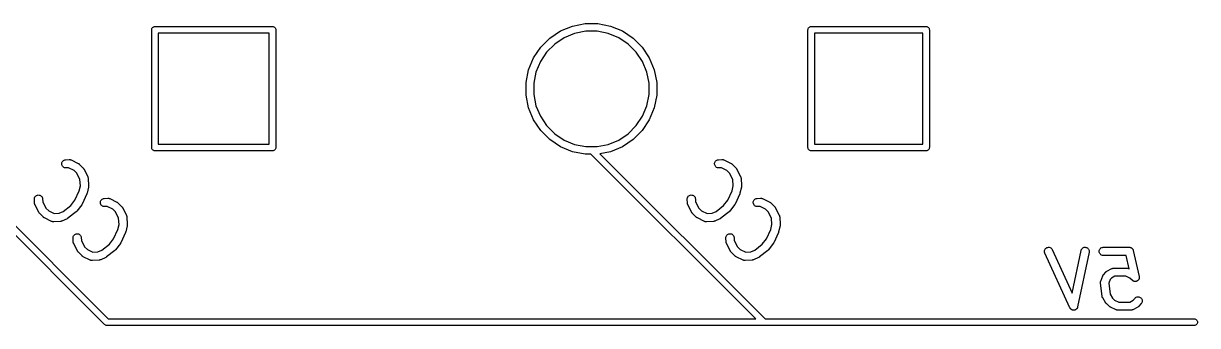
# Model space of a CAD drawing. Extents: x 123.5 to 170.1, y -121.6 to -90.
# Drawn here: x 148.65 to 170.11, y -97.25 to -91.74 of the extents above; entities that cross this region are included whole.
import ezdxf

# ---------------------------------------------------------------- set-up
doc = ezdxf.new("R2010")
doc.units = 0
doc.layers.add('BLACK', color=7, linetype='CONTINUOUS')

msp = doc.modelspace()

# ---------------------------------------------------------------- linework, layer by layer
at = {"layer": 'BLACK', "linetype": 'CONTINUOUS'}
for p, q in [((150.99, -91.85), (150.991, -91.8382)), ((150.99, -91.8529), (150.99, -91.85)), ((150.99, -93.997), (150.99, -91.8529)), ((150.991, -91.8382), (150.994, -91.8269)), ((150.994, -91.8269), (151, -91.8165)), ((151, -91.8165), (151.007, -91.8074)), ((151.007, -91.8074), (151.017, -91.7999)), ((151.017, -91.7999), (151.027, -91.7943)), ((151.027, -91.7943), (151.038, -91.7909)), ((151.038, -91.7909), (151.047, -91.79)), ((151.047, -91.79), (151.05, -91.7897)), ((151.05, -91.7897), (151.053, -91.79)), ((151.053, -91.79), (153.197, -91.79)), ((153.197, -91.79), (153.2, -91.7897)), ((153.2, -91.7897), (153.203, -91.79)), ((153.203, -91.79), (153.212, -91.7909)), ((153.212, -91.7909), (153.223, -91.7943)), ((153.223, -91.7943), (153.233, -91.7999)), ((153.233, -91.7999), (153.243, -91.8074)), ((153.243, -91.8074), (153.25, -91.8165)), ((153.25, -91.8165), (153.256, -91.8269)), ((153.256, -91.8269), (153.259, -91.8382)), ((153.259, -91.8382), (153.26, -91.85)), ((153.26, -91.85), (153.26, -91.8529)), ((153.26, -91.8529), (153.26, -93.9971)), ((158.27, -92.0016), (158.466, -91.8709)), ((158.466, -91.8709), (158.683, -91.781)), ((158.683, -91.781), (158.914, -91.7351)), ((158.927, -91.8744), (158.724, -91.9149)), ((158.914, -91.7351), (159.149, -91.7351)), ((159.135, -91.8744), (158.927, -91.8744)), ((159.339, -91.9149), (159.135, -91.8744)), ((159.149, -91.7351), (159.379, -91.781)), ((159.379, -91.781), (159.596, -91.8709)), ((159.596, -91.8709), (159.792, -92.0016)), ((162.99, -91.85), (162.991, -91.8382)), ((162.99, -91.8529), (162.99, -91.85)), ((162.99, -93.997), (162.99, -91.8529)), ((162.991, -91.8382), (162.994, -91.8269)), ((162.994, -91.8269), (163, -91.8165)), ((163, -91.8165), (163.007, -91.8074)), ((163.007, -91.8074), (163.017, -91.7999)), ((163.017, -91.7999), (163.027, -91.7943)), ((163.027, -91.7943), (163.038, -91.7909)), ((163.038, -91.7909), (163.047, -91.79)), ((163.047, -91.79), (163.05, -91.7897)), ((163.05, -91.7897), (163.053, -91.79)), ((163.053, -91.79), (165.147, -91.79)), ((165.147, -91.79), (165.15, -91.7897)), ((165.15, -91.7897), (165.153, -91.79)), ((165.153, -91.79), (165.162, -91.7909)), ((165.162, -91.7909), (165.173, -91.7943)), ((165.173, -91.7943), (165.183, -91.7999)), ((165.183, -91.7999), (165.193, -91.8074)), ((165.193, -91.8074), (165.2, -91.8165)), ((165.2, -91.8165), (165.206, -91.8269)), ((165.206, -91.8269), (165.209, -91.8382)), ((165.209, -91.8382), (165.21, -91.85)), ((165.21, -91.85), (165.21, -91.8529)), ((165.21, -91.8529), (165.21, -93.9971)), ((151.11, -91.91), (151.11, -93.94)), ((153.14, -91.91), (151.11, -91.91)), ((153.14, -93.94), (153.14, -91.91)), ((158.104, -92.1678), (158.27, -92.0016)), ((158.532, -91.9944), (158.359, -92.1098)), ((158.724, -91.9149), (158.532, -91.9944)), ((159.53, -91.9944), (159.339, -91.9149)), ((159.703, -92.1098), (159.53, -91.9944)), ((159.792, -92.0016), (159.958, -92.1678)), ((163.11, -91.91), (163.11, -93.94)), ((165.09, -91.91), (163.11, -91.91)), ((165.09, -93.94), (165.09, -91.91)), ((157.973, -92.3633), (158.104, -92.1678)), ((158.212, -92.2566), (158.097, -92.4293)), ((158.359, -92.1098), (158.212, -92.2566)), ((159.85, -92.2566), (159.703, -92.1098)), ((159.965, -92.4293), (159.85, -92.2566)), ((159.958, -92.1678), (160.089, -92.3633)), ((157.883, -92.5805), (157.973, -92.3633)), ((158.097, -92.4293), (158.017, -92.6211)), ((160.045, -92.6211), (159.965, -92.4293)), ((160.089, -92.3633), (160.179, -92.5805)), ((157.838, -92.8111), (157.883, -92.5805)), ((158.017, -92.6211), (157.977, -92.8248)), ((160.085, -92.8248), (160.045, -92.6211)), ((160.179, -92.5805), (160.225, -92.8111)), ((157.838, -93.0461), (157.838, -92.8111)), ((157.977, -92.8248), (157.977, -93.0324)), ((160.085, -93.0324), (160.085, -92.8248)), ((160.225, -92.8111), (160.225, -93.0461)), ((157.883, -93.2767), (157.838, -93.0461)), ((157.977, -93.0324), (158.017, -93.2361)), ((160.045, -93.2361), (160.085, -93.0324)), ((160.225, -93.0461), (160.179, -93.2767)), ((157.973, -93.4939), (157.883, -93.2767)), ((158.017, -93.2361), (158.097, -93.4279)), ((159.965, -93.4279), (160.045, -93.2361)), ((160.179, -93.2767), (160.089, -93.4939)), ((158.104, -93.6894), (157.973, -93.4939)), ((158.097, -93.4279), (158.212, -93.6006)), ((159.85, -93.6006), (159.965, -93.4279)), ((160.089, -93.4939), (159.958, -93.6894)), ((158.27, -93.8556), (158.104, -93.6894)), ((158.212, -93.6006), (158.359, -93.7474)), ((158.359, -93.7474), (158.532, -93.8628)), ((159.53, -93.8628), (159.703, -93.7474)), ((159.703, -93.7474), (159.85, -93.6006)), ((159.958, -93.6894), (159.792, -93.8556)), ((150.99, -94), (150.99, -93.997)), ((150.991, -94.0118), (150.99, -94)), ((150.994, -94.0231), (150.991, -94.0118)), ((151, -94.0335), (150.994, -94.0231)), ((151.11, -93.94), (153.14, -93.94)), ((153.256, -94.0231), (153.25, -94.0335)), ((153.259, -94.0118), (153.256, -94.0231)), ((153.26, -94), (153.259, -94.0118)), ((153.26, -93.9971), (153.26, -94)), ((158.466, -93.9863), (158.27, -93.8556)), ((158.683, -94.0762), (158.466, -93.9863)), ((158.532, -93.8628), (158.724, -93.9423)), ((158.724, -93.9423), (158.927, -93.9828)), ((158.927, -93.9828), (159.135, -93.9828)), ((159.135, -93.9828), (159.339, -93.9423)), ((159.339, -93.9423), (159.53, -93.8628)), ((159.596, -93.9863), (159.379, -94.0762)), ((159.792, -93.8556), (159.596, -93.9863)), ((162.99, -94), (162.99, -93.997)), ((162.991, -94.0118), (162.99, -94)), ((162.994, -94.0231), (162.991, -94.0118)), ((163, -94.0335), (162.994, -94.0231)), ((163.11, -93.94), (165.09, -93.94)), ((165.206, -94.0231), (165.2, -94.0335)), ((165.209, -94.0118), (165.206, -94.0231)), ((165.21, -94), (165.209, -94.0118)), ((165.21, -93.9971), (165.21, -94)), ((150.12, -97.2245), (147.02, -94.1218)), ((147.183, -94.115), (150.195, -97.1299)), ((149.364, -94.248), (149.375, -94.2381)), ((149.375, -94.2381), (149.387, -94.2303)), ((149.387, -94.2303), (149.401, -94.2252)), ((149.401, -94.2252), (149.415, -94.2228)), ((149.415, -94.2228), (149.479, -94.2186)), ((149.479, -94.2186), (149.48, -94.2185)), ((149.48, -94.2185), (149.484, -94.2187)), ((149.484, -94.2187), (149.488, -94.2186)), ((149.488, -94.2186), (149.491, -94.219)), ((149.491, -94.219), (149.494, -94.2192)), ((149.494, -94.2192), (149.498, -94.2202)), ((149.498, -94.2202), (149.502, -94.2208)), ((149.502, -94.2208), (149.505, -94.2219)), ((149.505, -94.2219), (149.508, -94.2227)), ((149.508, -94.2227), (149.512, -94.2245)), ((149.512, -94.2245), (149.516, -94.2259)), ((149.516, -94.2259), (149.647, -94.289)), ((151.007, -94.0426), (151, -94.0335)), ((151.017, -94.0501), (151.007, -94.0426)), ((151.027, -94.0557), (151.017, -94.0501)), ((151.038, -94.0591), (151.027, -94.0557)), ((151.047, -94.06), (151.038, -94.0591)), ((151.05, -94.0603), (151.047, -94.06)), ((151.047, -94.06), (151.047, -94.06)), ((151.053, -94.06), (151.05, -94.0603)), ((153.197, -94.06), (151.053, -94.06)), ((153.2, -94.0603), (153.197, -94.06)), ((153.203, -94.06), (153.2, -94.0603)), ((153.212, -94.0591), (153.203, -94.06)), ((153.203, -94.06), (153.203, -94.06)), ((153.223, -94.0557), (153.212, -94.0591)), ((153.233, -94.0501), (153.223, -94.0557)), ((153.243, -94.0426), (153.233, -94.0501)), ((153.25, -94.0335), (153.243, -94.0426)), ((158.914, -94.1221), (158.683, -94.0762)), ((159.021, -94.1221), (158.914, -94.1221)), ((162.035, -97.1299), (159.021, -94.1221)), ((159.379, -94.0762), (159.183, -94.1152)), ((159.183, -94.1152), (162.205, -97.1299)), ((161.302, -94.248), (161.313, -94.2381)), ((161.313, -94.2381), (161.325, -94.2303)), ((161.325, -94.2303), (161.339, -94.2252)), ((161.339, -94.2252), (161.353, -94.2228)), ((161.353, -94.2228), (161.417, -94.2186)), ((161.417, -94.2186), (161.418, -94.2185)), ((161.418, -94.2185), (161.422, -94.2187)), ((161.422, -94.2187), (161.426, -94.2186)), ((161.426, -94.2186), (161.429, -94.219)), ((161.429, -94.219), (161.432, -94.2192)), ((161.432, -94.2192), (161.436, -94.2202)), ((161.436, -94.2202), (161.44, -94.2208)), ((161.44, -94.2208), (161.443, -94.2219)), ((161.443, -94.2219), (161.446, -94.2227)), ((161.446, -94.2227), (161.45, -94.2245)), ((161.45, -94.2245), (161.454, -94.2259)), ((161.454, -94.2259), (161.585, -94.289)), ((163.007, -94.0426), (163, -94.0335)), ((163.017, -94.0501), (163.007, -94.0426)), ((163.027, -94.0557), (163.017, -94.0501)), ((163.038, -94.0591), (163.027, -94.0557)), ((163.047, -94.06), (163.038, -94.0591)), ((163.05, -94.0603), (163.047, -94.06)), ((163.047, -94.06), (163.047, -94.06)), ((163.053, -94.06), (163.05, -94.0603)), ((165.147, -94.06), (163.053, -94.06)), ((165.15, -94.0603), (165.147, -94.06)), ((165.153, -94.06), (165.15, -94.0603)), ((165.162, -94.0591), (165.153, -94.06)), ((165.153, -94.06), (165.153, -94.06)), ((165.173, -94.0557), (165.162, -94.0591)), ((165.183, -94.0501), (165.173, -94.0557)), ((165.193, -94.0426), (165.183, -94.0501)), ((165.2, -94.0335), (165.193, -94.0426)), ((149.346, -94.2875), (149.349, -94.2732)), ((149.346, -94.3021), (149.346, -94.2875)), ((149.348, -94.3166), (149.346, -94.3021)), ((149.353, -94.3303), (149.348, -94.3166)), ((149.349, -94.2732), (149.356, -94.2599)), ((149.361, -94.3428), (149.353, -94.3303)), ((149.356, -94.2599), (149.364, -94.248)), ((149.37, -94.3536), (149.361, -94.3428)), ((149.382, -94.3622), (149.37, -94.3536)), ((149.395, -94.3684), (149.382, -94.3622)), ((149.41, -94.3719), (149.395, -94.3684)), ((149.424, -94.3725), (149.41, -94.3719)), ((149.425, -94.3725), (149.424, -94.3725)), ((149.469, -94.3696), (149.425, -94.3725)), ((149.57, -94.4185), (149.469, -94.3696)), ((149.62, -94.4687), (149.57, -94.4185)), ((149.647, -94.289), (149.648, -94.2895)), ((149.648, -94.2895), (149.652, -94.292)), ((149.652, -94.292), (149.656, -94.2942)), ((149.656, -94.2942), (149.658, -94.2959)), ((149.658, -94.2959), (149.66, -94.2973)), ((149.66, -94.2973), (149.663, -94.3005)), ((149.663, -94.3005), (149.667, -94.3035)), ((149.667, -94.3035), (149.734, -94.3709)), ((149.734, -94.3709), (149.735, -94.3716)), ((149.735, -94.3716), (149.737, -94.3745)), ((149.737, -94.3745), (149.74, -94.3773)), ((149.74, -94.3773), (149.742, -94.3803)), ((149.742, -94.3803), (149.744, -94.383)), ((149.744, -94.383), (149.746, -94.3864)), ((149.746, -94.3864), (149.748, -94.3895)), ((149.748, -94.3895), (149.82, -94.5284)), ((161.284, -94.2875), (161.287, -94.2732)), ((161.284, -94.3021), (161.284, -94.2875)), ((161.286, -94.3166), (161.284, -94.3021)), ((161.291, -94.3303), (161.286, -94.3166)), ((161.287, -94.2732), (161.294, -94.2599)), ((161.299, -94.3428), (161.291, -94.3303)), ((161.294, -94.2599), (161.302, -94.248)), ((161.308, -94.3536), (161.299, -94.3428)), ((161.32, -94.3622), (161.308, -94.3536)), ((161.333, -94.3684), (161.32, -94.3622)), ((161.348, -94.3719), (161.333, -94.3684)), ((161.362, -94.3725), (161.348, -94.3719)), ((161.363, -94.3725), (161.362, -94.3725)), ((161.407, -94.3696), (161.363, -94.3725)), ((161.508, -94.4185), (161.407, -94.3696)), ((161.558, -94.4687), (161.508, -94.4185)), ((161.585, -94.289), (161.586, -94.2895)), ((161.586, -94.2895), (161.59, -94.292)), ((161.59, -94.292), (161.594, -94.2942)), ((161.594, -94.2942), (161.596, -94.2959)), ((161.596, -94.2959), (161.598, -94.2973)), ((161.598, -94.2973), (161.601, -94.3005)), ((161.601, -94.3005), (161.605, -94.3035)), ((161.605, -94.3035), (161.672, -94.3709)), ((161.672, -94.3709), (161.673, -94.3716)), ((161.673, -94.3716), (161.675, -94.3745)), ((161.675, -94.3745), (161.678, -94.3773)), ((161.678, -94.3773), (161.68, -94.3803)), ((161.68, -94.3803), (161.682, -94.383)), ((161.682, -94.383), (161.684, -94.3864)), ((161.684, -94.3864), (161.686, -94.3895)), ((161.686, -94.3895), (161.758, -94.5284)), ((149.679, -94.583), (149.62, -94.4687)), ((149.686, -94.6995), (149.679, -94.583)), ((149.82, -94.5284), (149.82, -94.5294)), ((149.82, -94.5294), (149.82, -94.5298)), ((149.82, -94.5298), (149.82, -94.5302)), ((149.82, -94.5302), (149.823, -94.5367)), ((149.823, -94.5367), (149.825, -94.5431)), ((149.825, -94.5431), (149.825, -94.5435)), ((149.825, -94.5435), (149.825, -94.5439)), ((149.825, -94.5439), (149.827, -94.5508)), ((149.827, -94.5508), (149.828, -94.5575)), ((149.828, -94.5575), (149.828, -94.5579)), ((149.828, -94.5579), (149.828, -94.5584)), ((149.828, -94.5584), (149.836, -94.7015)), ((161.617, -94.583), (161.558, -94.4687)), ((161.624, -94.6995), (161.617, -94.583)), ((161.758, -94.5284), (161.758, -94.5294)), ((161.758, -94.5294), (161.758, -94.5298)), ((161.758, -94.5298), (161.758, -94.5302)), ((161.758, -94.5302), (161.761, -94.5367)), ((161.761, -94.5367), (161.763, -94.5431)), ((161.763, -94.5431), (161.763, -94.5435)), ((161.763, -94.5435), (161.763, -94.5439)), ((161.763, -94.5439), (161.765, -94.5508)), ((161.765, -94.5508), (161.766, -94.5575)), ((161.766, -94.5575), (161.766, -94.5579)), ((161.766, -94.5579), (161.766, -94.5584)), ((161.766, -94.5584), (161.774, -94.7015)), ((148.864, -94.8912), (148.875, -94.8814)), ((148.875, -94.8814), (148.887, -94.8738)), ((148.887, -94.8738), (148.901, -94.8689)), ((148.901, -94.8689), (148.916, -94.8667)), ((148.916, -94.8667), (148.93, -94.8674)), ((148.93, -94.8674), (148.944, -94.8709)), ((148.944, -94.8709), (148.958, -94.8771)), ((148.958, -94.8771), (148.97, -94.8857)), ((149.587, -94.9614), (149.665, -94.7911)), ((149.665, -94.7911), (149.686, -94.6995)), ((149.804, -94.8464), (149.72, -95.0316)), ((149.807, -94.8398), (149.804, -94.8464)), ((149.809, -94.8332), (149.807, -94.8398)), ((149.834, -94.7228), (149.809, -94.8322)), ((149.809, -94.8322), (149.809, -94.8325)), ((149.809, -94.8325), (149.809, -94.8325)), ((149.809, -94.8325), (149.809, -94.8325)), ((149.809, -94.8325), (149.809, -94.8332)), ((149.835, -94.7199), (149.834, -94.7228)), ((149.836, -94.7127), (149.835, -94.7172)), ((149.835, -94.7172), (149.835, -94.7199)), ((149.836, -94.7015), (149.836, -94.7025)), ((149.836, -94.7025), (149.836, -94.7054)), ((149.836, -94.7054), (149.836, -94.7082)), ((149.836, -94.7082), (149.836, -94.7127)), ((160.802, -94.8912), (160.813, -94.8814)), ((160.813, -94.8814), (160.825, -94.8738)), ((160.825, -94.8738), (160.839, -94.8689)), ((160.839, -94.8689), (160.854, -94.8667)), ((160.854, -94.8667), (160.868, -94.8674)), ((160.868, -94.8674), (160.882, -94.8709)), ((160.882, -94.8709), (160.896, -94.8771)), ((160.896, -94.8771), (160.908, -94.8857)), ((161.525, -94.9614), (161.603, -94.7911)), ((161.603, -94.7911), (161.624, -94.6995)), ((161.742, -94.8464), (161.658, -95.0316)), ((161.745, -94.8398), (161.742, -94.8464)), ((161.747, -94.8332), (161.745, -94.8398)), ((161.772, -94.7228), (161.747, -94.8322)), ((161.747, -94.8322), (161.747, -94.8325)), ((161.747, -94.8325), (161.747, -94.8325)), ((161.747, -94.8325), (161.747, -94.8325)), ((161.747, -94.8325), (161.747, -94.8332)), ((161.773, -94.7199), (161.772, -94.7228)), ((161.774, -94.7127), (161.773, -94.7172)), ((161.773, -94.7172), (161.773, -94.7199)), ((161.774, -94.7015), (161.774, -94.7025)), ((161.774, -94.7025), (161.774, -94.7054)), ((161.774, -94.7054), (161.774, -94.7082)), ((161.774, -94.7082), (161.774, -94.7127)), ((148.845, -94.9303), (148.849, -94.9162)), ((148.845, -94.945), (148.845, -94.9303)), ((148.845, -94.946), (148.845, -94.945)), ((148.849, -95.0176), (148.845, -94.946)), ((148.849, -94.9162), (148.855, -94.9029)), ((148.849, -95.018), (148.849, -95.0176)), ((148.849, -95.0185), (148.849, -95.018)), ((148.85, -95.0252), (148.849, -95.0185)), ((148.851, -95.032), (148.85, -95.0252)), ((148.851, -95.0324), (148.851, -95.032)), ((148.851, -95.0329), (148.851, -95.0324)), ((148.854, -95.0393), (148.851, -95.0329)), ((148.856, -95.0458), (148.854, -95.0393)), ((148.855, -94.9029), (148.864, -94.8912)), ((148.856, -95.0461), (148.856, -95.0458)), ((148.857, -95.0466), (148.856, -95.0461)), ((148.857, -95.0475), (148.857, -95.0466)), ((148.929, -95.1864), (148.857, -95.0475)), ((148.97, -94.8857), (148.979, -94.8965)), ((148.979, -94.8965), (148.987, -94.909)), ((148.987, -94.909), (148.992, -94.9227)), ((148.992, -94.9227), (148.994, -94.9372)), ((148.994, -94.9372), (148.998, -94.9929)), ((148.998, -94.9929), (149.057, -95.1073)), ((149.373, -95.1674), (149.51, -95.0607)), ((149.51, -95.0607), (149.587, -94.9614)), ((149.711, -95.0466), (149.623, -95.1602)), ((149.712, -95.0458), (149.711, -95.0466)), ((149.715, -95.0396), (149.712, -95.0451)), ((149.712, -95.0451), (149.712, -95.0458)), ((149.719, -95.0342), (149.715, -95.0396)), ((149.72, -95.0325), (149.719, -95.0333)), ((149.719, -95.0333), (149.719, -95.0342)), ((149.72, -95.0316), (149.72, -95.0325)), ((150.053, -94.9946), (150.057, -94.9803)), ((150.053, -95.0092), (150.053, -94.9946)), ((150.055, -95.0237), (150.053, -95.0092)), ((150.06, -95.0374), (150.055, -95.0237)), ((150.057, -94.9803), (150.063, -94.967)), ((150.068, -95.0499), (150.06, -95.0374)), ((150.063, -94.967), (150.071, -94.9551)), ((150.078, -95.0607), (150.068, -95.0499)), ((150.071, -94.9551), (150.082, -94.9452)), ((150.089, -95.0693), (150.078, -95.0607)), ((150.082, -94.9452), (150.094, -94.9374)), ((150.103, -95.0755), (150.089, -95.0693)), ((150.094, -94.9374), (150.108, -94.9323)), ((150.117, -95.079), (150.103, -95.0755)), ((150.108, -94.9323), (150.123, -94.9299)), ((150.131, -95.0796), (150.117, -95.079)), ((150.123, -94.9299), (150.186, -94.9257)), ((150.132, -95.0796), (150.131, -95.0796)), ((150.176, -95.0767), (150.132, -95.0796)), ((150.277, -95.1257), (150.176, -95.0767)), ((150.186, -94.9257), (150.187, -94.9256)), ((150.187, -94.9256), (150.191, -94.9258)), ((150.191, -94.9258), (150.195, -94.9257)), ((150.195, -94.9257), (150.198, -94.9261)), ((150.198, -94.9261), (150.201, -94.9263)), ((150.201, -94.9263), (150.205, -94.9273)), ((150.205, -94.9273), (150.21, -94.928)), ((150.21, -94.928), (150.212, -94.929)), ((150.212, -94.929), (150.216, -94.9298)), ((150.216, -94.9298), (150.219, -94.9316)), ((150.219, -94.9316), (150.223, -94.933)), ((150.223, -94.933), (150.354, -94.9961)), ((150.354, -94.9961), (150.355, -94.9966)), ((150.355, -94.9966), (150.359, -94.9991)), ((150.359, -94.9991), (150.363, -95.0013)), ((150.363, -95.0013), (150.365, -95.003)), ((150.365, -95.003), (150.367, -95.0044)), ((150.367, -95.0044), (150.371, -95.0076)), ((150.371, -95.0076), (150.374, -95.0106)), ((150.374, -95.0106), (150.441, -95.078)), ((150.441, -95.078), (150.442, -95.0787)), ((150.442, -95.0787), (150.445, -95.0817)), ((150.445, -95.0817), (150.447, -95.0844)), ((150.447, -95.0844), (150.449, -95.0874)), ((150.449, -95.0874), (150.451, -95.0902)), ((150.451, -95.0902), (150.453, -95.0935)), ((150.453, -95.0935), (150.455, -95.0967)), ((150.455, -95.0967), (150.527, -95.2356)), ((160.783, -94.9303), (160.787, -94.9162)), ((160.783, -94.945), (160.783, -94.9303)), ((160.783, -94.946), (160.783, -94.945)), ((160.787, -95.0176), (160.783, -94.946)), ((160.787, -94.9162), (160.793, -94.9029)), ((160.787, -95.018), (160.787, -95.0176)), ((160.787, -95.0185), (160.787, -95.018)), ((160.788, -95.0252), (160.787, -95.0185)), ((160.789, -95.032), (160.788, -95.0252)), ((160.789, -95.0324), (160.789, -95.032)), ((160.789, -95.0329), (160.789, -95.0324)), ((160.792, -95.0393), (160.789, -95.0329)), ((160.794, -95.0458), (160.792, -95.0393)), ((160.793, -94.9029), (160.802, -94.8912)), ((160.794, -95.0461), (160.794, -95.0458)), ((160.795, -95.0466), (160.794, -95.0461)), ((160.795, -95.0475), (160.795, -95.0466)), ((160.867, -95.1864), (160.795, -95.0475)), ((160.908, -94.8857), (160.917, -94.8965)), ((160.917, -94.8965), (160.925, -94.909)), ((160.925, -94.909), (160.93, -94.9227)), ((160.93, -94.9227), (160.932, -94.9372)), ((160.932, -94.9372), (160.936, -94.9929)), ((160.936, -94.9929), (160.995, -95.1073)), ((161.311, -95.1674), (161.448, -95.0607)), ((161.448, -95.0607), (161.525, -94.9614)), ((161.649, -95.0466), (161.561, -95.1602)), ((161.65, -95.0458), (161.649, -95.0466)), ((161.653, -95.0396), (161.65, -95.0451)), ((161.65, -95.0451), (161.65, -95.0458)), ((161.657, -95.0342), (161.653, -95.0396)), ((161.658, -95.0325), (161.657, -95.0333)), ((161.657, -95.0333), (161.657, -95.0342)), ((161.658, -95.0316), (161.658, -95.0325)), ((161.991, -94.9946), (161.995, -94.9803)), ((161.991, -95.0092), (161.991, -94.9946)), ((161.993, -95.0237), (161.991, -95.0092)), ((161.998, -95.0374), (161.993, -95.0237)), ((161.995, -94.9803), (162.001, -94.967)), ((162.006, -95.0499), (161.998, -95.0374)), ((162.001, -94.967), (162.009, -94.9551)), ((162.016, -95.0607), (162.006, -95.0499)), ((162.009, -94.9551), (162.02, -94.9452)), ((162.027, -95.0693), (162.016, -95.0607)), ((162.02, -94.9452), (162.032, -94.9374)), ((162.041, -95.0755), (162.027, -95.0693)), ((162.032, -94.9374), (162.046, -94.9323)), ((162.055, -95.079), (162.041, -95.0755)), ((162.046, -94.9323), (162.061, -94.9299)), ((162.069, -95.0796), (162.055, -95.079)), ((162.061, -94.9299), (162.124, -94.9257)), ((162.07, -95.0796), (162.069, -95.0796)), ((162.114, -95.0767), (162.07, -95.0796)), ((162.215, -95.1257), (162.114, -95.0767)), ((162.124, -94.9257), (162.125, -94.9256)), ((162.125, -94.9256), (162.129, -94.9258)), ((162.129, -94.9258), (162.133, -94.9257)), ((162.133, -94.9257), (162.136, -94.9261)), ((162.136, -94.9261), (162.139, -94.9263)), ((162.139, -94.9263), (162.143, -94.9273)), ((162.143, -94.9273), (162.148, -94.928)), ((162.148, -94.928), (162.15, -94.929)), ((162.15, -94.929), (162.154, -94.9298)), ((162.154, -94.9298), (162.157, -94.9316)), ((162.157, -94.9316), (162.161, -94.933)), ((162.161, -94.933), (162.292, -94.9961)), ((162.292, -94.9961), (162.293, -94.9966)), ((162.293, -94.9966), (162.297, -94.9991)), ((162.297, -94.9991), (162.301, -95.0013)), ((162.301, -95.0013), (162.303, -95.003)), ((162.303, -95.003), (162.305, -95.0044)), ((162.305, -95.0044), (162.309, -95.0076)), ((162.309, -95.0076), (162.312, -95.0106)), ((162.312, -95.0106), (162.379, -95.078)), ((162.379, -95.078), (162.38, -95.0787)), ((162.38, -95.0787), (162.383, -95.0817)), ((162.383, -95.0817), (162.385, -95.0844)), ((162.385, -95.0844), (162.387, -95.0874)), ((162.387, -95.0874), (162.389, -95.0902)), ((162.389, -95.0902), (162.391, -95.0935)), ((162.391, -95.0935), (162.393, -95.0967)), ((162.393, -95.0967), (162.465, -95.2356)), ((148.931, -95.1896), (148.929, -95.1864)), ((148.932, -95.1929), (148.931, -95.1896)), ((148.935, -95.1957), (148.932, -95.1929)), ((148.937, -95.1987), (148.935, -95.1957)), ((148.939, -95.2014), (148.937, -95.1987)), ((148.942, -95.2043), (148.939, -95.2014)), ((148.942, -95.2051), (148.942, -95.2043)), ((149.01, -95.2724), (148.942, -95.2051)), ((149.013, -95.2754), (149.01, -95.2724)), ((149.017, -95.2786), (149.013, -95.2754)), ((149.019, -95.28), (149.017, -95.2786)), ((149.021, -95.2817), (149.019, -95.28)), ((149.025, -95.2839), (149.021, -95.2817)), ((149.029, -95.2864), (149.025, -95.2839)), ((149.03, -95.2869), (149.029, -95.2864)), ((149.16, -95.35), (149.03, -95.2869)), ((149.057, -95.1073), (149.107, -95.1574)), ((149.107, -95.1574), (149.208, -95.2064)), ((149.208, -95.2064), (149.301, -95.2002)), ((149.301, -95.2002), (149.373, -95.1674)), ((149.443, -95.3003), (149.35, -95.3424)), ((149.444, -95.2998), (149.443, -95.3003)), ((149.445, -95.2995), (149.444, -95.2998)), ((149.45, -95.2962), (149.445, -95.2995)), ((149.456, -95.293), (149.45, -95.2962)), ((149.457, -95.2919), (149.456, -95.2923)), ((149.456, -95.2923), (149.456, -95.293)), ((149.458, -95.2912), (149.457, -95.2919)), ((149.61, -95.1734), (149.458, -95.2912)), ((149.611, -95.1724), (149.61, -95.1734)), ((149.612, -95.1715), (149.611, -95.1724)), ((149.616, -95.1673), (149.612, -95.1715)), ((149.62, -95.1633), (149.616, -95.1673)), ((149.621, -95.1621), (149.62, -95.1633)), ((149.622, -95.161), (149.621, -95.1621)), ((149.623, -95.1602), (149.622, -95.161)), ((150.327, -95.1758), (150.277, -95.1257)), ((150.386, -95.2901), (150.327, -95.1758)), ((150.393, -95.4066), (150.386, -95.2901)), ((150.527, -95.2356), (150.527, -95.2365)), ((150.527, -95.2365), (150.527, -95.2369)), ((150.527, -95.2369), (150.528, -95.2373)), ((150.528, -95.2373), (150.53, -95.2438)), ((150.53, -95.2438), (150.532, -95.2502)), ((150.532, -95.2502), (150.532, -95.2506)), ((150.532, -95.2506), (150.533, -95.251)), ((150.533, -95.251), (150.534, -95.2579)), ((150.534, -95.2579), (150.535, -95.2646)), ((150.535, -95.2646), (150.535, -95.265)), ((150.535, -95.265), (150.535, -95.2655)), ((150.535, -95.2655), (150.543, -95.4086)), ((160.869, -95.1896), (160.867, -95.1864)), ((160.87, -95.1929), (160.869, -95.1896)), ((160.873, -95.1957), (160.87, -95.1929)), ((160.875, -95.1987), (160.873, -95.1957)), ((160.877, -95.2014), (160.875, -95.1987)), ((160.88, -95.2043), (160.877, -95.2014)), ((160.88, -95.2051), (160.88, -95.2043)), ((160.948, -95.2724), (160.88, -95.2051)), ((160.951, -95.2754), (160.948, -95.2724)), ((160.955, -95.2786), (160.951, -95.2754)), ((160.957, -95.28), (160.955, -95.2786)), ((160.959, -95.2817), (160.957, -95.28)), ((160.963, -95.2839), (160.959, -95.2817)), ((160.967, -95.2864), (160.963, -95.2839)), ((160.968, -95.2869), (160.967, -95.2864)), ((161.098, -95.35), (160.968, -95.2869)), ((160.995, -95.1073), (161.045, -95.1574)), ((161.045, -95.1574), (161.146, -95.2064)), ((161.146, -95.2064), (161.239, -95.2002)), ((161.239, -95.2002), (161.311, -95.1674)), ((161.381, -95.3003), (161.288, -95.3424)), ((161.382, -95.2998), (161.381, -95.3003)), ((161.383, -95.2995), (161.382, -95.2998)), ((161.388, -95.2962), (161.383, -95.2995)), ((161.394, -95.293), (161.388, -95.2962)), ((161.395, -95.2919), (161.394, -95.2923)), ((161.394, -95.2923), (161.394, -95.293)), ((161.396, -95.2912), (161.395, -95.2919)), ((161.548, -95.1734), (161.396, -95.2912)), ((161.549, -95.1724), (161.548, -95.1734)), ((161.55, -95.1715), (161.549, -95.1724)), ((161.554, -95.1673), (161.55, -95.1715)), ((161.558, -95.1633), (161.554, -95.1673)), ((161.559, -95.1621), (161.558, -95.1633)), ((161.56, -95.161), (161.559, -95.1621)), ((161.561, -95.1602), (161.56, -95.161)), ((162.265, -95.1758), (162.215, -95.1257)), ((162.324, -95.2901), (162.265, -95.1758)), ((162.331, -95.4066), (162.324, -95.2901)), ((162.465, -95.2356), (162.465, -95.2365)), ((162.465, -95.2365), (162.465, -95.2369)), ((162.465, -95.2369), (162.466, -95.2373)), ((162.466, -95.2373), (162.468, -95.2438)), ((162.468, -95.2438), (162.47, -95.2502)), ((162.47, -95.2502), (162.47, -95.2506)), ((162.47, -95.2506), (162.471, -95.251)), ((162.471, -95.251), (162.472, -95.2579)), ((162.472, -95.2579), (162.473, -95.2646)), ((162.473, -95.2646), (162.473, -95.265)), ((162.473, -95.265), (162.473, -95.2655)), ((162.473, -95.2655), (162.481, -95.4086)), ((149.164, -95.3515), (149.16, -95.35)), ((149.168, -95.3533), (149.164, -95.3515)), ((149.171, -95.354), (149.168, -95.3533)), ((149.174, -95.3551), (149.171, -95.354)), ((149.178, -95.3558), (149.174, -95.3551)), ((149.182, -95.3568), (149.178, -95.3558)), ((149.186, -95.3569), (149.182, -95.3568)), ((149.189, -95.3574), (149.186, -95.3569)), ((149.193, -95.3572), (149.189, -95.3574)), ((149.197, -95.3574), (149.193, -95.3572)), ((149.198, -95.3574), (149.197, -95.3574)), ((149.324, -95.3489), (149.198, -95.3574)), ((149.33, -95.348), (149.324, -95.3489)), ((149.336, -95.3473), (149.33, -95.348)), ((149.337, -95.3468), (149.336, -95.3473)), ((149.339, -95.3465), (149.337, -95.3468)), ((149.344, -95.3446), (149.339, -95.3465)), ((149.349, -95.3428), (149.344, -95.3446)), ((149.35, -95.3424), (149.349, -95.3428)), ((150.294, -95.6686), (150.372, -95.4982)), ((150.372, -95.4982), (150.393, -95.4066)), ((150.542, -95.4299), (150.516, -95.5393)), ((150.543, -95.4243), (150.542, -95.427)), ((150.542, -95.427), (150.542, -95.4299)), ((150.543, -95.4086), (150.543, -95.4096)), ((150.543, -95.4096), (150.543, -95.4125)), ((150.543, -95.4125), (150.543, -95.4154)), ((150.543, -95.4154), (150.543, -95.4198)), ((150.543, -95.4198), (150.543, -95.4243)), ((161.102, -95.3515), (161.098, -95.35)), ((161.106, -95.3533), (161.102, -95.3515)), ((161.109, -95.354), (161.106, -95.3533)), ((161.112, -95.3551), (161.109, -95.354)), ((161.116, -95.3558), (161.112, -95.3551)), ((161.12, -95.3568), (161.116, -95.3558)), ((161.124, -95.3569), (161.12, -95.3568)), ((161.127, -95.3574), (161.124, -95.3569)), ((161.131, -95.3572), (161.127, -95.3574)), ((161.135, -95.3574), (161.131, -95.3572)), ((161.136, -95.3574), (161.135, -95.3574)), ((161.262, -95.3489), (161.136, -95.3574)), ((161.268, -95.348), (161.262, -95.3489)), ((161.274, -95.3473), (161.268, -95.348)), ((161.275, -95.3468), (161.274, -95.3473)), ((161.277, -95.3465), (161.275, -95.3468)), ((161.282, -95.3446), (161.277, -95.3465)), ((161.287, -95.3428), (161.282, -95.3446)), ((161.288, -95.3424), (161.287, -95.3428)), ((162.232, -95.6686), (162.31, -95.4982)), ((162.31, -95.4982), (162.331, -95.4066)), ((162.48, -95.4299), (162.454, -95.5393)), ((162.481, -95.4243), (162.48, -95.427)), ((162.48, -95.427), (162.48, -95.4299)), ((162.481, -95.4086), (162.481, -95.4096)), ((162.481, -95.4096), (162.481, -95.4125)), ((162.481, -95.4125), (162.481, -95.4154)), ((162.481, -95.4154), (162.481, -95.4198)), ((162.481, -95.4198), (162.481, -95.4243)), ((149.552, -95.6374), (149.556, -95.6233)), ((149.552, -95.6521), (149.552, -95.6374)), ((149.552, -95.6531), (149.552, -95.6521)), ((149.556, -95.7247), (149.552, -95.6531)), ((149.556, -95.6233), (149.562, -95.61)), ((149.556, -95.7251), (149.556, -95.7247)), ((149.556, -95.7256), (149.556, -95.7251)), ((149.557, -95.7322), (149.556, -95.7256)), ((149.558, -95.7391), (149.557, -95.7322)), ((149.558, -95.7396), (149.558, -95.7391)), ((149.558, -95.74), (149.558, -95.7396)), ((149.561, -95.7464), (149.558, -95.74)), ((149.562, -95.61), (149.571, -95.5983)), ((149.571, -95.5983), (149.582, -95.5885)), ((149.582, -95.5885), (149.595, -95.5809)), ((149.595, -95.5809), (149.608, -95.576)), ((149.608, -95.576), (149.623, -95.5738)), ((149.623, -95.5738), (149.637, -95.5745)), ((149.637, -95.5745), (149.652, -95.578)), ((149.652, -95.578), (149.665, -95.5842)), ((149.665, -95.5842), (149.677, -95.5928)), ((149.677, -95.5928), (149.687, -95.6036)), ((149.687, -95.6036), (149.694, -95.6161)), ((149.694, -95.6161), (149.699, -95.6298)), ((149.699, -95.6298), (149.702, -95.6443)), ((149.702, -95.6443), (149.705, -95.7)), ((149.705, -95.7), (149.764, -95.8144)), ((150.217, -95.7678), (150.294, -95.6686)), ((150.426, -95.7413), (150.423, -95.7467)), ((150.427, -95.7396), (150.426, -95.7404)), ((150.426, -95.7404), (150.426, -95.7413)), ((150.511, -95.5535), (150.427, -95.7387)), ((150.427, -95.7387), (150.427, -95.7396)), ((150.514, -95.5468), (150.511, -95.5535)), ((150.516, -95.5403), (150.514, -95.5468)), ((150.516, -95.5393), (150.516, -95.5396)), ((150.516, -95.5396), (150.516, -95.5396)), ((150.516, -95.5396), (150.516, -95.5396)), ((150.516, -95.5396), (150.516, -95.5403)), ((161.49, -95.6374), (161.494, -95.6233)), ((161.49, -95.6521), (161.49, -95.6374)), ((161.49, -95.6531), (161.49, -95.6521)), ((161.494, -95.7247), (161.49, -95.6531)), ((161.494, -95.6233), (161.5, -95.61)), ((161.494, -95.7251), (161.494, -95.7247)), ((161.494, -95.7256), (161.494, -95.7251)), ((161.495, -95.7322), (161.494, -95.7256)), ((161.496, -95.7391), (161.495, -95.7322)), ((161.496, -95.7396), (161.496, -95.7391)), ((161.496, -95.74), (161.496, -95.7396)), ((161.499, -95.7464), (161.496, -95.74)), ((161.5, -95.61), (161.509, -95.5983)), ((161.509, -95.5983), (161.52, -95.5885)), ((161.52, -95.5885), (161.533, -95.5809)), ((161.533, -95.5809), (161.546, -95.576)), ((161.546, -95.576), (161.561, -95.5738)), ((161.561, -95.5738), (161.575, -95.5745)), ((161.575, -95.5745), (161.59, -95.578)), ((161.59, -95.578), (161.603, -95.5842)), ((161.603, -95.5842), (161.615, -95.5928)), ((161.615, -95.5928), (161.625, -95.6036)), ((161.625, -95.6036), (161.632, -95.6161)), ((161.632, -95.6161), (161.637, -95.6298)), ((161.637, -95.6298), (161.64, -95.6443)), ((161.64, -95.6443), (161.643, -95.7)), ((161.643, -95.7), (161.702, -95.8144)), ((162.155, -95.7678), (162.232, -95.6686)), ((162.364, -95.7413), (162.361, -95.7467)), ((162.365, -95.7396), (162.364, -95.7404)), ((162.364, -95.7404), (162.364, -95.7413)), ((162.449, -95.5535), (162.365, -95.7387)), ((162.365, -95.7387), (162.365, -95.7396)), ((162.452, -95.5468), (162.449, -95.5535)), ((162.454, -95.5403), (162.452, -95.5468)), ((162.454, -95.5393), (162.454, -95.5396)), ((162.454, -95.5396), (162.454, -95.5396)), ((162.454, -95.5396), (162.454, -95.5396)), ((162.454, -95.5396), (162.454, -95.5403)), ((149.563, -95.7529), (149.561, -95.7464)), ((149.564, -95.7532), (149.563, -95.7529)), ((149.564, -95.7537), (149.564, -95.7532)), ((149.564, -95.7546), (149.564, -95.7537)), ((149.636, -95.8935), (149.564, -95.7546)), ((149.638, -95.8967), (149.636, -95.8935)), ((149.639, -95.9), (149.638, -95.8967)), ((149.642, -95.9028), (149.639, -95.9)), ((149.644, -95.9058), (149.642, -95.9028)), ((149.646, -95.9085), (149.644, -95.9058)), ((149.649, -95.9114), (149.646, -95.9085)), ((149.649, -95.9122), (149.649, -95.9114)), ((149.717, -95.9795), (149.649, -95.9122)), ((149.764, -95.8144), (149.814, -95.8645)), ((149.814, -95.8645), (149.915, -95.9135)), ((149.915, -95.9135), (150.008, -95.9073)), ((150.008, -95.9073), (150.08, -95.8745)), ((150.08, -95.8745), (150.217, -95.7678)), ((150.317, -95.8805), (150.165, -95.9983)), ((150.318, -95.8795), (150.317, -95.8805)), ((150.319, -95.8786), (150.318, -95.8795)), ((150.323, -95.8744), (150.319, -95.8786)), ((150.327, -95.8704), (150.323, -95.8744)), ((150.328, -95.8692), (150.327, -95.8704)), ((150.329, -95.8681), (150.328, -95.8692)), ((150.33, -95.8673), (150.329, -95.8681)), ((150.418, -95.7537), (150.33, -95.8673)), ((150.419, -95.7529), (150.418, -95.7537)), ((150.423, -95.7467), (150.419, -95.7522)), ((150.419, -95.7522), (150.419, -95.7529)), ((161.501, -95.7529), (161.499, -95.7464)), ((161.502, -95.7532), (161.501, -95.7529)), ((161.502, -95.7537), (161.502, -95.7532)), ((161.502, -95.7546), (161.502, -95.7537)), ((161.574, -95.8935), (161.502, -95.7546)), ((161.576, -95.8967), (161.574, -95.8935)), ((161.577, -95.9), (161.576, -95.8967)), ((161.58, -95.9028), (161.577, -95.9)), ((161.582, -95.9058), (161.58, -95.9028)), ((161.584, -95.9085), (161.582, -95.9058)), ((161.587, -95.9114), (161.584, -95.9085)), ((161.587, -95.9122), (161.587, -95.9114)), ((161.655, -95.9795), (161.587, -95.9122)), ((161.702, -95.8144), (161.752, -95.8645)), ((161.752, -95.8645), (161.853, -95.9135)), ((161.853, -95.9135), (161.946, -95.9073)), ((161.946, -95.9073), (162.018, -95.8745)), ((162.018, -95.8745), (162.155, -95.7678)), ((162.255, -95.8805), (162.103, -95.9983)), ((162.256, -95.8795), (162.255, -95.8805)), ((162.257, -95.8786), (162.256, -95.8795)), ((162.261, -95.8744), (162.257, -95.8786)), ((162.265, -95.8704), (162.261, -95.8744)), ((162.266, -95.8692), (162.265, -95.8704)), ((162.267, -95.8681), (162.266, -95.8692)), ((162.268, -95.8673), (162.267, -95.8681)), ((162.356, -95.7537), (162.268, -95.8673)), ((162.357, -95.7529), (162.356, -95.7537)), ((162.361, -95.7467), (162.357, -95.7522)), ((162.357, -95.7522), (162.357, -95.7529)), ((167.315, -95.898), (167.316, -95.8834)), ((167.316, -95.9126), (167.315, -95.898)), ((167.316, -95.8834), (167.32, -95.8693)), ((167.321, -95.9265), (167.316, -95.9126)), ((167.32, -95.8693), (167.326, -95.8562)), ((167.321, -95.9274), (167.321, -95.9265)), ((167.78, -96.9274), (167.321, -95.9274)), ((167.326, -95.8562), (167.335, -95.8447)), ((167.335, -95.8447), (167.346, -95.8351)), ((167.346, -95.8351), (167.359, -95.8278)), ((167.359, -95.8278), (167.373, -95.8231)), ((167.373, -95.8231), (167.387, -95.8212)), ((167.387, -95.8212), (167.402, -95.8222)), ((167.402, -95.8222), (167.416, -95.826)), ((167.416, -95.826), (167.429, -95.8324)), ((167.429, -95.8324), (167.441, -95.8413)), ((167.441, -95.8413), (167.45, -95.8523)), ((167.45, -95.8523), (167.458, -95.8649)), ((167.458, -95.8649), (167.821, -96.6575)), ((167.821, -96.6575), (167.983, -95.8809)), ((168.13, -95.9115), (167.921, -96.9115)), ((167.983, -95.8799), (167.988, -95.866)), ((167.983, -95.8809), (167.983, -95.8799)), ((167.988, -95.866), (167.995, -95.8532)), ((167.995, -95.8532), (168.004, -95.8421)), ((168.004, -95.8421), (168.016, -95.833)), ((168.016, -95.833), (168.029, -95.8264)), ((168.029, -95.8264), (168.043, -95.8224)), ((168.043, -95.8224), (168.058, -95.8212)), ((168.058, -95.8212), (168.072, -95.8229)), ((168.072, -95.8229), (168.086, -95.8273)), ((168.086, -95.8273), (168.099, -95.8344)), ((168.099, -95.8344), (168.11, -95.8439)), ((168.11, -95.8439), (168.119, -95.8553)), ((168.119, -95.8553), (168.126, -95.8683)), ((168.126, -95.8683), (168.13, -95.8823)), ((168.13, -95.8823), (168.131, -95.8969)), ((168.131, -95.8969), (168.13, -95.9115)), ((168.315, -95.8957), (168.316, -95.8811)), ((168.316, -95.9102), (168.315, -95.8957)), ((168.316, -95.8811), (168.321, -95.8671)), ((168.32, -95.9243), (168.316, -95.9102)), ((168.327, -95.9372), (168.32, -95.9243)), ((168.321, -95.8671), (168.327, -95.8542)), ((168.327, -95.8542), (168.337, -95.843)), ((168.336, -95.9487), (168.327, -95.9372)), ((168.347, -95.9581), (168.336, -95.9487)), ((168.337, -95.843), (168.348, -95.8337)), ((168.348, -95.8337), (168.361, -95.8268)), ((168.361, -95.8268), (168.375, -95.8226)), ((168.375, -95.8226), (168.39, -95.8212)), ((168.39, -95.8212), (168.866, -95.8212)), ((168.866, -95.8212), (168.867, -95.8212)), ((168.867, -95.8212), (168.873, -95.8219)), ((168.873, -95.8219), (168.879, -95.8223)), ((168.879, -95.8223), (168.88, -95.8227)), ((168.88, -95.8227), (168.881, -95.8228)), ((168.881, -95.8228), (168.887, -95.8247)), ((168.887, -95.8247), (168.893, -95.8263)), ((168.893, -95.8263), (168.894, -95.8269)), ((168.894, -95.8269), (168.895, -95.8272)), ((168.895, -95.8272), (168.901, -95.8302)), ((168.901, -95.8302), (168.906, -95.8329)), ((168.906, -95.8329), (168.907, -95.8337)), ((168.907, -95.8337), (168.908, -95.8343)), ((168.908, -95.8343), (168.913, -95.8382)), ((168.913, -95.8382), (168.918, -95.842)), ((168.918, -95.842), (168.918, -95.8429)), ((168.918, -95.8429), (168.919, -95.8437)), ((168.919, -95.8437), (168.923, -95.8485)), ((168.923, -95.8485), (168.927, -95.8531)), ((168.927, -95.8531), (168.928, -95.8542)), ((168.928, -95.8542), (168.929, -95.8551)), ((168.929, -95.8551), (168.931, -95.8605)), ((168.931, -95.8605), (168.934, -95.8658)), ((168.934, -95.8658), (168.935, -95.867)), ((168.935, -95.867), (168.935, -95.8681)), ((168.935, -95.8681), (168.937, -95.8739)), ((168.937, -95.8739), (168.939, -95.8797)), ((168.939, -95.8797), (169.046, -96.3559)), ((149.72, -95.9825), (149.717, -95.9795)), ((149.724, -95.9857), (149.72, -95.9825)), ((149.726, -95.9871), (149.724, -95.9857)), ((149.728, -95.9888), (149.726, -95.9871)), ((149.732, -95.991), (149.728, -95.9888)), ((149.736, -95.9935), (149.732, -95.991)), ((149.737, -95.994), (149.736, -95.9935)), ((149.868, -96.0571), (149.737, -95.994)), ((149.871, -96.0586), (149.868, -96.0571)), ((149.875, -96.0604), (149.871, -96.0586)), ((149.878, -96.0611), (149.875, -96.0604)), ((149.881, -96.0622), (149.878, -96.0611)), ((149.885, -96.0629), (149.881, -96.0622)), ((149.89, -96.0639), (149.885, -96.0629)), ((149.893, -96.064), (149.89, -96.0639)), ((149.896, -96.0645), (149.893, -96.064)), ((149.9, -96.0643), (149.896, -96.0645)), ((149.904, -96.0645), (149.9, -96.0643)), ((149.905, -96.0645), (149.904, -96.0645)), ((150.031, -96.056), (149.905, -96.0645)), ((150.037, -96.0551), (150.031, -96.056)), ((150.043, -96.0545), (150.037, -96.0551)), ((150.044, -96.0539), (150.043, -96.0545)), ((150.046, -96.0537), (150.044, -96.0539)), ((150.051, -96.0517), (150.046, -96.0537)), ((150.057, -96.0499), (150.051, -96.0517)), ((150.058, -96.0495), (150.057, -96.0499)), ((150.15, -96.0074), (150.058, -96.0495)), ((150.151, -96.0069), (150.15, -96.0074)), ((150.152, -96.0066), (150.151, -96.0069)), ((150.157, -96.0033), (150.152, -96.0066)), ((150.163, -96.0001), (150.157, -96.0033)), ((150.164, -95.999), (150.163, -95.9995)), ((150.163, -95.9995), (150.163, -96.0001)), ((150.165, -95.9983), (150.164, -95.999)), ((161.658, -95.9825), (161.655, -95.9795)), ((161.662, -95.9857), (161.658, -95.9825)), ((161.664, -95.9871), (161.662, -95.9857)), ((161.666, -95.9888), (161.664, -95.9871)), ((161.67, -95.991), (161.666, -95.9888)), ((161.674, -95.9935), (161.67, -95.991)), ((161.675, -95.994), (161.674, -95.9935)), ((161.806, -96.0571), (161.675, -95.994)), ((161.809, -96.0586), (161.806, -96.0571)), ((161.813, -96.0604), (161.809, -96.0586)), ((161.816, -96.0611), (161.813, -96.0604)), ((161.819, -96.0622), (161.816, -96.0611)), ((161.823, -96.0629), (161.819, -96.0622)), ((161.828, -96.0639), (161.823, -96.0629)), ((161.831, -96.064), (161.828, -96.0639)), ((161.834, -96.0645), (161.831, -96.064)), ((161.838, -96.0643), (161.834, -96.0645)), ((161.842, -96.0645), (161.838, -96.0643)), ((161.843, -96.0645), (161.842, -96.0645)), ((161.969, -96.056), (161.843, -96.0645)), ((161.975, -96.0551), (161.969, -96.056)), ((161.981, -96.0545), (161.975, -96.0551)), ((161.982, -96.0539), (161.981, -96.0545)), ((161.984, -96.0537), (161.982, -96.0539)), ((161.989, -96.0517), (161.984, -96.0537)), ((161.995, -96.0499), (161.989, -96.0517)), ((161.996, -96.0495), (161.995, -96.0499)), ((162.088, -96.0074), (161.996, -96.0495)), ((162.089, -96.0069), (162.088, -96.0074)), ((162.09, -96.0066), (162.089, -96.0069)), ((162.095, -96.0033), (162.09, -96.0066)), ((162.101, -96.0001), (162.095, -96.0033)), ((162.102, -95.999), (162.101, -95.9995)), ((162.101, -95.9995), (162.101, -96.0001)), ((162.103, -95.9983), (162.102, -95.999)), ((168.36, -95.9651), (168.347, -95.9581)), ((168.374, -95.9695), (168.36, -95.9651)), ((168.389, -95.9712), (168.374, -95.9695)), ((168.39, -95.9712), (168.389, -95.9712)), ((168.806, -95.9712), (168.39, -95.9712)), ((168.861, -96.2141), (168.806, -95.9712)), ((168.343, -96.4413), (168.379, -96.346)), ((168.379, -96.3451), (168.382, -96.34)), ((168.379, -96.346), (168.379, -96.3451)), ((168.382, -96.34), (168.384, -96.3349)), ((168.384, -96.3349), (168.385, -96.3335)), ((168.385, -96.3335), (168.386, -96.332)), ((168.386, -96.332), (168.389, -96.3276)), ((168.389, -96.3276), (168.393, -96.323)), ((168.393, -96.323), (168.434, -96.2754)), ((168.434, -96.2754), (168.435, -96.2746)), ((168.435, -96.2746), (168.439, -96.2707)), ((168.439, -96.2707), (168.443, -96.2667)), ((168.443, -96.2667), (168.445, -96.2658)), ((168.445, -96.2658), (168.446, -96.2647)), ((168.446, -96.2647), (168.451, -96.2618)), ((168.451, -96.2618), (168.456, -96.2586)), ((168.456, -96.2586), (168.545, -96.211)), ((168.538, -96.3845), (168.515, -96.4115)), ((168.599, -96.3521), (168.538, -96.3845)), ((168.545, -96.211), (168.546, -96.2105)), ((168.546, -96.2105), (168.549, -96.2093)), ((168.549, -96.2093), (168.552, -96.2078)), ((168.552, -96.2078), (168.556, -96.2066)), ((168.556, -96.2066), (168.559, -96.2051)), ((168.559, -96.2051), (168.563, -96.2045)), ((168.563, -96.2045), (168.566, -96.2036)), ((168.566, -96.2036), (168.57, -96.2032)), ((168.57, -96.2032), (168.574, -96.2024)), ((168.574, -96.2024), (168.577, -96.2024)), ((168.577, -96.2024), (168.58, -96.2021)), ((168.58, -96.2021), (168.818, -96.2021)), ((168.801, -96.3521), (168.599, -96.3521)), ((168.878, -96.388), (168.801, -96.3521)), ((168.818, -96.2021), (168.819, -96.2021)), ((168.819, -96.2021), (168.821, -96.2023)), ((168.821, -96.2023), (168.822, -96.2022)), ((168.822, -96.2022), (168.828, -96.2031)), ((168.828, -96.2031), (168.834, -96.2038)), ((168.834, -96.2038), (168.835, -96.2042)), ((168.835, -96.2042), (168.836, -96.2044)), ((168.836, -96.2044), (168.842, -96.2064)), ((168.842, -96.2064), (168.848, -96.2082)), ((168.848, -96.2082), (168.849, -96.2088)), ((168.849, -96.2088), (168.85, -96.2093)), ((168.85, -96.2093), (168.861, -96.2141)), ((169.047, -96.3861), (169.045, -96.3918)), ((169.046, -96.3559), (169.046, -96.3569)), ((169.046, -96.3569), (169.047, -96.3628)), ((169.047, -96.3628), (169.048, -96.3688)), ((169.048, -96.3715), (169.047, -96.3774)), ((169.047, -96.3774), (169.047, -96.3834)), ((169.047, -96.3834), (169.047, -96.3847)), ((169.047, -96.3847), (169.047, -96.3861)), ((169.048, -96.3688), (169.048, -96.3701)), ((169.048, -96.3701), (169.048, -96.3715)), ((168.339, -96.4554), (168.341, -96.4512)), ((168.339, -96.4584), (168.339, -96.4554)), ((168.339, -96.4612), (168.339, -96.4584)), ((168.339, -96.4656), (168.339, -96.4612)), ((168.339, -96.47), (168.339, -96.4656)), ((168.339, -96.4729), (168.339, -96.47)), ((168.339, -96.4759), (168.339, -96.4729)), ((168.339, -96.4769), (168.339, -96.4759)), ((168.369, -96.715), (168.339, -96.4769)), ((168.341, -96.4468), (168.342, -96.4441)), ((168.341, -96.4512), (168.341, -96.4468)), ((168.342, -96.4441), (168.343, -96.4413)), ((168.515, -96.4115), (168.49, -96.4766)), ((168.49, -96.4766), (168.516, -96.68)), ((168.923, -96.4284), (168.878, -96.388)), ((168.928, -96.4319), (168.923, -96.4284)), ((168.933, -96.4356), (168.928, -96.4319)), ((168.934, -96.4362), (168.933, -96.4356)), ((168.935, -96.437), (168.934, -96.4362)), ((168.94, -96.4395), (168.935, -96.437)), ((168.946, -96.4422), (168.94, -96.4395)), ((168.947, -96.4426), (168.946, -96.4422)), ((168.948, -96.4432), (168.947, -96.4426)), ((168.954, -96.4446), (168.948, -96.4432)), ((168.96, -96.4462), (168.954, -96.4446)), ((168.961, -96.4463), (168.96, -96.4462)), ((168.963, -96.4466), (168.961, -96.4463)), ((168.968, -96.4469), (168.963, -96.4466)), ((168.974, -96.4474), (168.968, -96.4469)), ((168.976, -96.4472), (168.974, -96.4474)), ((168.977, -96.4473), (168.976, -96.4472)), ((168.983, -96.4463), (168.977, -96.4473)), ((168.989, -96.4457), (168.983, -96.4463)), ((168.99, -96.4452), (168.989, -96.4457)), ((168.992, -96.445), (168.99, -96.4452)), ((168.997, -96.443), (168.992, -96.445)), ((169.003, -96.4412), (168.997, -96.443)), ((169.004, -96.4405), (169.003, -96.4412)), ((169.005, -96.44), (169.004, -96.4405)), ((169.01, -96.4369), (169.005, -96.44)), ((169.016, -96.434), (169.01, -96.4369)), ((169.017, -96.4332), (169.016, -96.434)), ((169.018, -96.4325), (169.017, -96.4332)), ((169.022, -96.4284), (169.018, -96.4325)), ((169.027, -96.4246), (169.022, -96.4284)), ((169.028, -96.4235), (169.027, -96.4246)), ((169.029, -96.4226), (169.028, -96.4235)), ((169.032, -96.4178), (169.029, -96.4226)), ((169.036, -96.4131), (169.032, -96.4178)), ((169.037, -96.4119), (169.036, -96.4131)), ((169.04, -96.4054), (169.037, -96.4108)), ((169.037, -96.4108), (169.037, -96.4119)), ((169.043, -96.4001), (169.04, -96.4054)), ((169.044, -96.3976), (169.043, -96.3988)), ((169.043, -96.3988), (169.043, -96.4001)), ((169.045, -96.3918), (169.044, -96.3976)), ((168.369, -96.7161), (168.369, -96.715)), ((168.369, -96.7172), (168.369, -96.7161)), ((168.371, -96.7232), (168.369, -96.7172)), ((168.372, -96.7293), (168.371, -96.7232)), ((168.372, -96.7303), (168.372, -96.7293)), ((168.373, -96.7314), (168.372, -96.7303)), ((168.375, -96.737), (168.373, -96.7314)), ((168.378, -96.7427), (168.375, -96.737)), ((168.379, -96.7436), (168.378, -96.7427)), ((168.379, -96.7446), (168.379, -96.7436)), ((168.38, -96.7455), (168.379, -96.7446)), ((168.439, -96.8407), (168.38, -96.7455)), ((168.516, -96.68), (168.561, -96.752)), ((168.561, -96.752), (168.598, -96.7853)), ((168.598, -96.7853), (168.674, -96.8212)), ((168.877, -96.8212), (168.937, -96.7888)), ((168.937, -96.7888), (168.97, -96.7516)), ((168.97, -96.7516), (168.971, -96.7508)), ((168.971, -96.7508), (168.982, -96.7409)), ((168.982, -96.7409), (168.994, -96.7333)), ((168.994, -96.7333), (169.008, -96.7283)), ((169.008, -96.7283), (169.022, -96.7261)), ((169.022, -96.7261), (169.037, -96.7267)), ((169.037, -96.7267), (169.051, -96.7301)), ((169.051, -96.7301), (169.065, -96.7362)), ((169.065, -96.7362), (169.076, -96.7448)), ((169.076, -96.7448), (169.086, -96.7556)), ((169.086, -96.7556), (169.094, -96.768)), ((169.094, -96.768), (169.099, -96.7818)), ((169.101, -96.8108), (169.098, -96.8251)), ((169.099, -96.7818), (169.101, -96.7962)), ((169.101, -96.7962), (169.101, -96.8108)), ((167.783, -96.9322), (167.78, -96.9274)), ((167.785, -96.9371), (167.783, -96.9322)), ((167.786, -96.9385), (167.785, -96.9371)), ((167.787, -96.9401), (167.786, -96.9385)), ((167.791, -96.9442), (167.787, -96.9401)), ((167.794, -96.9485), (167.791, -96.9442)), ((167.796, -96.9497), (167.794, -96.9485)), ((167.797, -96.9511), (167.796, -96.9497)), ((167.801, -96.9544), (167.797, -96.9511)), ((167.805, -96.9579), (167.801, -96.9544)), ((167.807, -96.9588), (167.805, -96.9579)), ((167.808, -96.9599), (167.807, -96.9588)), ((167.813, -96.9624), (167.808, -96.9599)), ((167.818, -96.965), (167.813, -96.9624)), ((167.82, -96.9656), (167.818, -96.965)), ((167.822, -96.9664), (167.82, -96.9656)), ((167.827, -96.9678), (167.822, -96.9664)), ((167.832, -96.9695), (167.827, -96.9678)), ((167.834, -96.9697), (167.832, -96.9695)), ((167.836, -96.9702), (167.834, -96.9697)), ((167.841, -96.9705), (167.836, -96.9702)), ((167.847, -96.9712), (167.841, -96.9705)), ((167.849, -96.971), (167.847, -96.9712)), ((167.85, -96.9711), (167.849, -96.971)), ((167.856, -96.9704), (167.85, -96.9711)), ((167.861, -96.97), (167.856, -96.9704)), ((167.863, -96.9695), (167.861, -96.97)), ((167.865, -96.9693), (167.863, -96.9695)), ((167.87, -96.9675), (167.865, -96.9693)), ((167.875, -96.966), (167.87, -96.9675)), ((167.877, -96.9652), (167.875, -96.966)), ((167.879, -96.9646), (167.877, -96.9652)), ((167.884, -96.9618), (167.879, -96.9646)), ((167.888, -96.9593), (167.884, -96.9618)), ((167.89, -96.9582), (167.888, -96.9593)), ((167.891, -96.9573), (167.89, -96.9582)), ((167.896, -96.9537), (167.891, -96.9573)), ((167.9, -96.9503), (167.896, -96.9537)), ((167.901, -96.9489), (167.9, -96.9503)), ((167.903, -96.9477), (167.901, -96.9489)), ((167.906, -96.9434), (167.903, -96.9477)), ((167.909, -96.9392), (167.906, -96.9434)), ((167.91, -96.9376), (167.909, -96.9392)), ((167.911, -96.9361), (167.91, -96.9376)), ((167.914, -96.9312), (167.911, -96.9361)), ((167.917, -96.9264), (167.914, -96.9312)), ((167.918, -96.923), (167.917, -96.9247)), ((167.917, -96.9247), (167.917, -96.9264)), ((167.919, -96.9177), (167.918, -96.923)), ((167.921, -96.9125), (167.919, -96.9177)), ((167.921, -96.9115), (167.921, -96.9125)), ((168.441, -96.843), (168.439, -96.8407)), ((168.442, -96.8454), (168.441, -96.843)), ((168.445, -96.8487), (168.442, -96.8454)), ((168.448, -96.8523), (168.445, -96.8487)), ((168.45, -96.8542), (168.448, -96.8523)), ((168.452, -96.8563), (168.45, -96.8542)), ((168.453, -96.857), (168.452, -96.8563)), ((168.506, -96.9046), (168.453, -96.857)), ((168.509, -96.9063), (168.506, -96.9046)), ((168.511, -96.9083), (168.509, -96.9063)), ((168.515, -96.9106), (168.511, -96.9083)), ((168.518, -96.9132), (168.515, -96.9106)), ((168.521, -96.9145), (168.518, -96.9132)), ((168.523, -96.916), (168.521, -96.9145)), ((168.524, -96.9164), (168.523, -96.916)), ((168.626, -96.964), (168.524, -96.9164)), ((168.627, -96.9645), (168.626, -96.964)), ((168.628, -96.9651), (168.627, -96.9645)), ((168.634, -96.9669), (168.628, -96.9651)), ((168.639, -96.969), (168.634, -96.9669)), ((168.641, -96.9691), (168.639, -96.969)), ((168.642, -96.9695), (168.641, -96.9691)), ((168.648, -96.9702), (168.642, -96.9695)), ((168.654, -96.9711), (168.648, -96.9702)), ((168.655, -96.971), (168.654, -96.9711)), ((168.656, -96.9712), (168.655, -96.971)), ((168.658, -96.9712), (168.656, -96.9712)), ((168.896, -96.9712), (168.658, -96.9712)), ((168.674, -96.8212), (168.877, -96.8212)), ((168.899, -96.9709), (168.896, -96.9712)), ((168.902, -96.9709), (168.899, -96.9709)), ((168.906, -96.9702), (168.902, -96.9709)), ((168.91, -96.9698), (168.906, -96.9702)), ((168.913, -96.9688), (168.91, -96.9698)), ((168.916, -96.9682), (168.913, -96.9688)), ((168.92, -96.9667), (168.916, -96.9682)), ((168.924, -96.9655), (168.92, -96.9667)), ((168.927, -96.964), (168.924, -96.9655)), ((168.93, -96.9628), (168.927, -96.964)), ((168.931, -96.9624), (168.93, -96.9628)), ((169.02, -96.9147), (168.931, -96.9624)), ((169.025, -96.9116), (169.02, -96.9147)), ((169.03, -96.9086), (169.025, -96.9116)), ((169.031, -96.9075), (169.03, -96.9086)), ((169.032, -96.9066), (169.031, -96.9075)), ((169.036, -96.9026), (169.032, -96.9066)), ((169.041, -96.8987), (169.036, -96.9026)), ((169.083, -96.8503), (169.041, -96.8979)), ((169.041, -96.8979), (169.041, -96.8987)), ((169.092, -96.8384), (169.083, -96.8503)), ((169.098, -96.8251), (169.092, -96.8384)), ((150.123, -97.2274), (150.12, -97.2245)), ((150.127, -97.2325), (150.123, -97.2274)), ((150.137, -97.24), (150.127, -97.2325)), ((150.147, -97.2456), (150.137, -97.24)), ((150.195, -97.1299), (162.035, -97.1299)), ((162.205, -97.1299), (170.056, -97.1299)), ((170.056, -97.1299), (170.065, -97.1307)), ((170.065, -97.1307), (170.076, -97.1342)), ((170.076, -97.1342), (170.086, -97.1398)), ((170.086, -97.24), (170.076, -97.2456)), ((170.086, -97.1398), (170.096, -97.1472)), ((170.096, -97.2325), (170.086, -97.24)), ((170.096, -97.1472), (170.103, -97.1564)), ((170.103, -97.2234), (170.096, -97.2325)), ((170.103, -97.1564), (170.109, -97.1668)), ((170.109, -97.213), (170.103, -97.2234)), ((170.109, -97.1668), (170.112, -97.1781)), ((170.112, -97.2016), (170.109, -97.213)), ((170.112, -97.1781), (170.113, -97.1899)), ((170.113, -97.1899), (170.112, -97.2016)), ((150.158, -97.249), (150.147, -97.2456)), ((150.167, -97.2499), (150.158, -97.249)), ((170.056, -97.2499), (150.167, -97.2499)), ((170.065, -97.249), (170.056, -97.2499)), ((170.076, -97.2456), (170.065, -97.249))]:
    msp.add_line(p, q, dxfattribs=at)

doc.saveas('drawing.dxf')
